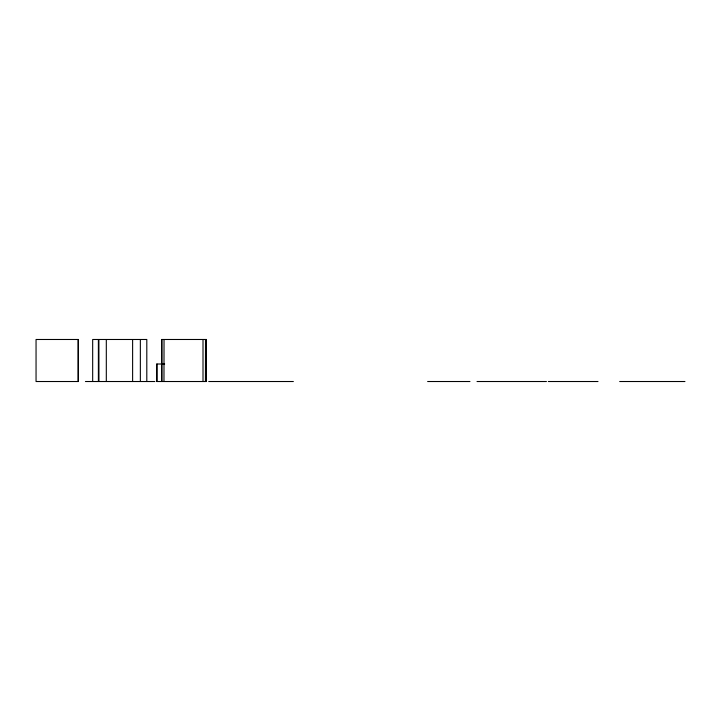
<?xml version="1.0" encoding="UTF-8"?>
<svg xmlns="http://www.w3.org/2000/svg" width="721" height="721" viewBox="0 0 721 721"><rect width="100%" height="100%" fill="white"/><g stroke="black" fill="none" stroke-linecap="round" stroke-linejoin="round"><path stroke-width="1.08" d="M164.667 364.006L156.727 364.006L156.727 381.517L206.413 381.517L206.413 339.483L161.54 339.483L161.54 381.517M85.429 381.517L154.853 381.517M208.72 381.517L293.366 381.517M427.634 381.517L469.957 381.517M477.014 381.517L546.446 381.517M548.32 381.517L598.006 381.517M619.681 381.517L684.95 381.517M206.296 339.483L206.296 381.517M205.503 339.483L205.44 381.517M203.007 339.483L203.007 381.517M164.037 339.483L163.973 381.517M162.027 339.483L162.027 381.517M156.971 364.006L156.971 381.517M146.805 381.517L146.805 339.483L92.676 339.483L92.676 381.517M140.352 339.483L140.352 381.517M132.619 339.483L132.619 381.517M106.311 339.483L106.311 381.517M98.822 339.483L98.885 381.517M98.525 339.483L98.525 381.517M98.398 339.483L98.398 381.517M78.12 339.483L78.12 381.517M78.364 339.483L36.05 339.483L36.05 381.517L78.364 381.517L78.364 339.483"/></g></svg>
